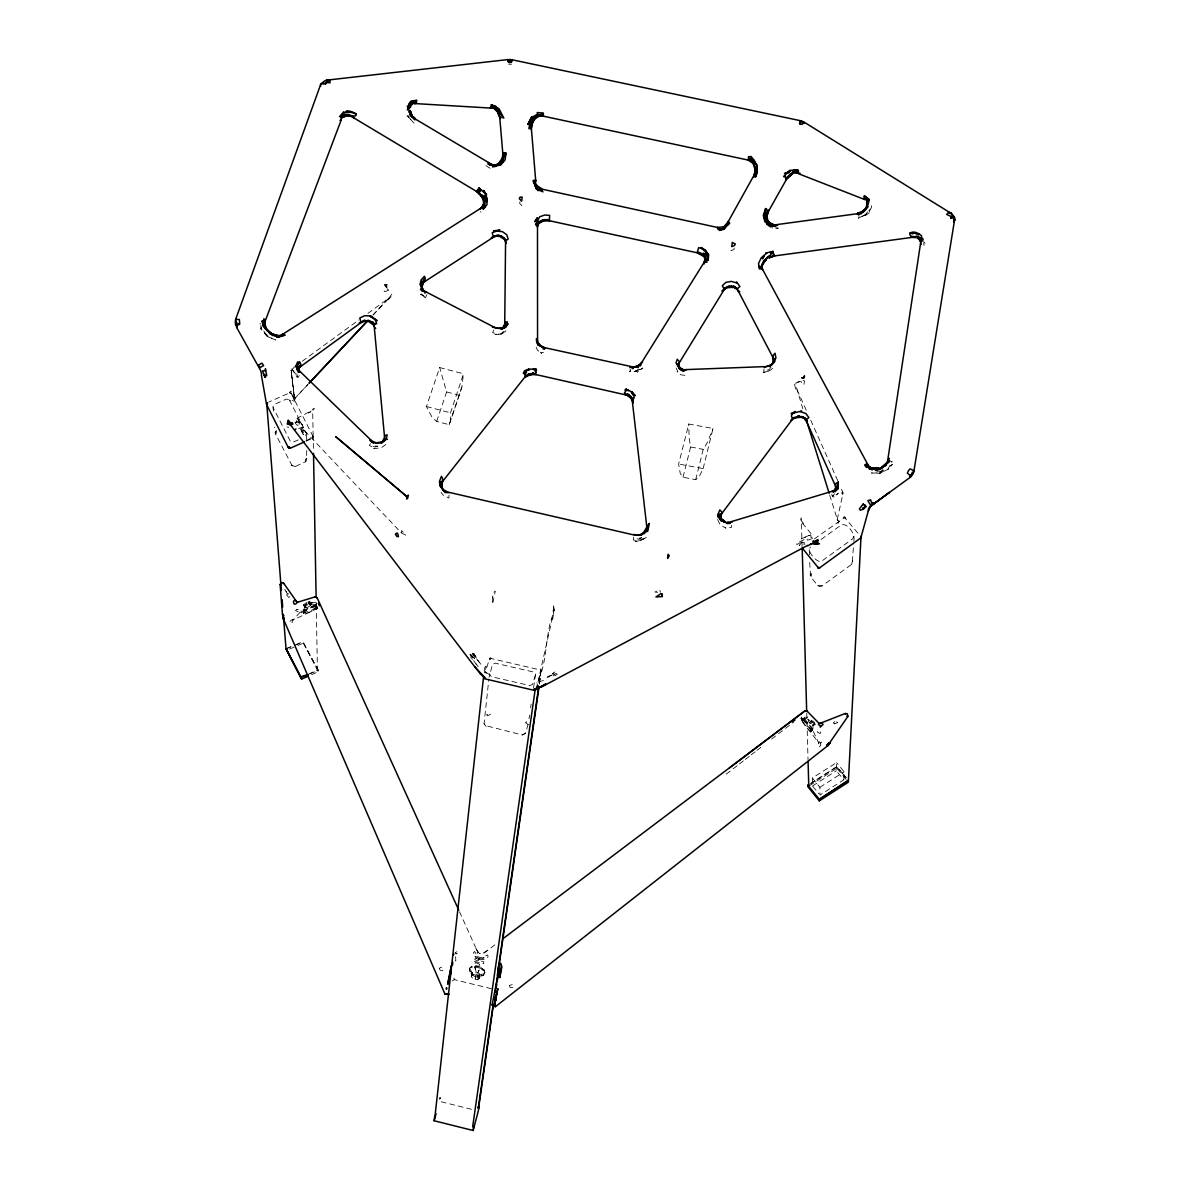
<?xml version="1.0" encoding="UTF-8"?>
<svg xmlns="http://www.w3.org/2000/svg" width="1190" height="1190" viewBox="0 0 1190 1190"><rect width="100%" height="100%" fill="white"/><g stroke="black" fill="none" stroke-linecap="round" stroke-linejoin="round"><path stroke-width="0.75" stroke-dasharray="5 3.75" d="M807.772 716.886L802.402 721.735L801.286 717.109L803.488 720.084L802.729 721.393A7.646 1.116 53.5 0 0 809.676 730.675L811.238 731.597L811.937 730.794L810.688 731.493C817.173 728.667 802.506 718.641 800.111 718.448M802.075 721.512L818.393 742.292L819.613 741.742L820.178 743.229L822.692 741.162L820.267 743.646L820.892 745.252L819.151 746.993L817.961 745.074L818.705 743.006L812.413 729.5M260.937 325.376L260.893 328.946L268.033 337.543L262.618 329.288M450.43 421.9L450.534 412.826L463.475 373.809L439.675 367.561L426.437 406.519L432.029 417.184L436.7 421.438L449.195 424.696L461.794 387.39L463.475 373.809M812.368 778.022L819.895 787.304L819.94 795.113L843.769 779.822L836.332 770.748L836.555 762.611L812.368 778.022L812.532 785.965L818.884 793.819M846.06 779.391L836.897 768.219L836.942 766.613L810.911 783.228M764.084 368.811L763.608 372.425L769.722 370.67L773.872 367.442M475.464 976.811L475.167 979.281L475.851 976.916L483.408 975.324L484.97 971.159L480.537 967.113L477.711 972.899C482.307 974.075 479.54 981.512 475.167 979.281A4.195 2.216 16.2 0 1 471.404 976.499L473.04 972.587L477.711 972.899L480.537 967.113L473.501 965.878L470.214 967.292C467.611 971.1 471.984 975.488 475.464 976.811L476.491 975.77L479.139 976.172L478.826 975.027A8.003 4.254 16.2 0 1 472.118 972.587L469.634 968.571M809.706 562.424L810.524 576.6L817.723 585.51L819.375 586.432L821.993 585.941L852.189 564.001L853.706 543.146M853.78 541.405C855.61 534.935 848.753 523.734 841.866 524.552L819.493 540.632M843.769 779.822L844.112 771.804L836.555 762.611M273.373 411.086L273.09 407.515A3.347 3.139 3.8 0 1 273.998 404.6L286.448 399.052L294.451 401.164L291.074 370.611L294.748 366.669M288.203 593.334L287.846 594.598L284.633 588.782M734.171 248.011L734.096 249.469L730.913 250.614L731.285 247.966M276.66 431.598L275.961 433.978L274.622 427.195M306.797 450.519L306.157 461.363L295.239 466.539L292.472 466.391L275.188 433.457M294.778 399.647L291.104 369.941L294.852 400.078L295.403 397.772L308.121 384.206M533.566 687.716L535.5 674.135L533.67 672.038L495.085 663.142L492.481 664.392L489.06 677.288M317.031 606.87L316.481 605.784L316.704 607.614L314.294 609.652A7.512 1.711 -26.2 0 1 306.247 613.371L303.852 613.564L303.926 612.567C331.861 606.052 301.799 597.321 303.926 612.567M479.332 973.926L479.496 977.63M535.44 674.953L532.555 684.339L529.981 685.604L491.173 676.649L489.432 673.719M853.989 536.14L852.709 538.802L821.323 561.397C816.563 562.959 806.047 550.628 810.554 547.058M528.182 724.204L525.459 733.382L522.246 734.959L484.732 725.409L484.062 723.669L488.867 679.073M483.988 971.025L484.122 969.686L484.776 973.45L483.988 971.025L480.492 968.377M314.472 608.03L314.294 609.652L314.071 608.358M439.884 1097.775L439.646 1098.697L440.88 1098.013L439.884 1097.775L439.482 1101.33L473.01 1109.69M802.075 546.552L801.286 517.754L800.275 520.655L811.55 534.28L812.22 538.743M539.189 683.357L541.034 670.491L540.29 669.955L491.009 658.486L489.432 659.096L485.118 672.469M539.427 684.042L541.034 670.491M812.339 730.615C815.046 724.859 809.438 717.511 803.131 718.611L802.12 719.355L801.703 718.239L801.896 719.876L802.729 721.393L803.741 720.664C802.477 713.301 816.905 735.822 810.464 729.916L810.688 728.637L812.026 728.905M529 718.73L529.535 715.086M530.606 707.782L531.142 704.138M552.681 619.38L554.243 609.577L553.142 604.386L553.692 607.793L552.13 616.866C545.065 635.505 547.251 666.891 536.779 682.301L536.229 683.001M275.039 432.565L276.571 430.587M810.167 575.127C811.193 570.352 812.636 576.838 810.658 576.778M629.882 368.841L630.745 370.685L629.302 371.354L637.141 371.473L637.215 372.262L642.719 367.978L640.413 369.748L642.213 366.817M449.076 495.159L448.883 498.06L443.275 495.144L441.044 492.407M478.246 977.079L477.815 979.415L480.195 975.681L479.391 978.463M309.326 604.341L308.136 602.006C317.418 600.876 304.164 613.058 303.539 604.892L304.952 606.855L303.599 604.758L306.961 602.482M482.411 969.493L482.619 968.318L482.843 969.909M829.727 495.099L837.403 519.747L839.084 521.294L838.281 523.184L836.585 522.425L843.085 493.062L840.72 487.394M801.703 720.471L805.228 716.737L807.549 716.663M311.601 674.7L318.266 671.785L318.251 670.253L302.766 641.707L294.183 645.411M292.695 620.421C295.254 617.997 288.917 620.332 289.839 623.024L292.13 622.772L292.279 620.927L301.725 610.44L317.254 605.71M479.644 974.253L479.094 976.797A4.195 2.216 16.2 0 0 475.033 974.699A4.195 2.216 16.2 0 0 471.508 975.666L472.341 973.078L471.508 975.666M537.984 682.078L554.243 609.577M633.615 537.077L633.392 540.126L639.313 540.364L646.735 537.226L640.205 540.855L635.118 541.301L640.205 540.855L644.876 538.029L645.739 535.039M306.083 440.761L313.178 436.909L312.643 409.211L314.428 408.244L312.554 411.19L308.641 412.975L312.717 409.702M703.141 468.592L713.018 428.474L688.787 424.012L678.627 464.011L680.264 473.546L683.015 477.264L695.704 479.659L698.991 477.16L703.141 468.592L678.627 464.011M695.704 479.659L703.216 449.329L707.767 441.743L713.018 428.474M683.015 477.264L690.631 446.994L689.144 438.173L688.787 424.012M540.26 669.851C540.929 673.481 540.528 666.266 541.272 671.175L536.259 687.999M316.644 603.598L315.96 602.467M538.654 679.193L540.349 678.523L539.516 681.171L543.533 680.487L539.174 681.736L538.014 684.101M484.285 672.633L484.434 665.478L485.193 667.099L486.085 666.117L485.698 669.673L486.933 670.639L485.089 673.124M426.853 294.555L425.44 297.827L420.516 294.228L425.633 297.426L421.409 293.93M811.238 731.597L810.658 729.574A7.646 1.116 53.5 0 0 805.228 721.884L803.8 720.366L804.693 719.504M289.304 399.899L306.559 433.547L304.804 437.028M449.195 424.696L461.794 387.39M436.7 421.438L446.592 391.941L439.675 367.561M491.366 988.712L454.178 979.608L454.059 978.031L452.334 978.582M810.539 783.868L836.942 766.613L846.224 777.903M811.134 538.029L810.688 534.89L801.123 538.921L811.55 534.28M493.597 330.017L492.645 332.709L500.916 334.524L505.958 330.85L500.916 334.524L494.951 334.42L502.299 333.319L502.076 332.501L505.423 330.255M471.404 976.499L472.058 973.718M475.851 976.916L476.491 975.77L471.701 973.613L470.11 972.081L470.615 971.218L469.797 971.427L469.544 968.898L471.062 966.711L472.014 967.262M304.61 607.465L303.599 604.758M306.142 441.148L312.568 438.292L313.193 436.745L291.223 393.503L289.527 392.893L268.672 402.086M471.701 973.613L472.132 972.587L471.27 973.197M520.119 201.735L519.539 203.118L521.741 205.498L522.752 203.356M303.852 613.564C304.759 609.31 312.435 606.498 316.912 606.573L315.529 605.249L312.018 606.082L303.048 611.645M811.223 730.898L811.907 729.366L810.658 729.574L811.669 728.83M483.408 975.324L485.089 972.349M808.233 719.385C807.787 724.993 818.274 727.982 813.558 721.081M301.219 610.916L300.981 612.895L303.242 611.169L302.379 610.232M842.951 493.716C842.52 496.275 840.75 490.622 842.966 492.422M851.624 564.476L852.59 560.609L852.903 562.424M525.459 733.382L522.246 734.959M307.853 384.548L295.299 397.951L295.061 397.222L293.945 398.234L290.762 392.76L291.267 391.168C285.392 393.95 294.822 393.146 293.811 398.843L293.171 400.628L289.943 400.747M770.897 367.189L769.201 369.659L766.658 370.164M867.748 211.82L863.419 216.892L869.057 212.951L871.764 206.48L871.11 205.662M401.238 532.778L405.641 535.128L401.714 530.547L401.238 532.778L304.432 430.557L303.019 427.046L297.887 428.802M308.656 674.105L317.418 669.97L316.213 602.928M370.492 443.662L369.346 445.432L374.671 448.184L373.69 448.6L381.142 447.842L385.917 444.465M388.847 298.125L392.12 293.737L391.703 296.132L388.49 299.478L388.937 298.08L367.948 313.357M474.602 966.934L476.416 972.468L474.929 966.92L475.896 965.864L470.66 967.768M312.568 438.292L313.193 436.745M373.184 314.844L389.517 297.411L372.976 315.053M299.196 375.519L298.407 377.245L297.113 377.26L291.803 368.826M812.368 725.543L814.287 723.713L815.105 724.264M802.729 721.393L802.134 720.069L804.41 719.296M317.789 608.254L293.603 619.797M528.092 724.502L525.489 722.717L526.292 721.705L528.122 723.639M289.988 596.74L288.739 597.425L286.255 594.494L287.34 594.003L284.782 589.214M316.957 607.763L316.198 603.702L317.804 607.019M835.975 495.07L838.31 493.091C837.076 494.505 833.774 498.759 832.39 496.394L831.75 494.147M308.909 412.038L297.366 418.166L295.968 419.668L296.697 422.361L294.822 422.614M883.069 469.485L879.871 472.147L879.633 471.24M810.717 723.743L812.8 722.033L811.297 719.92M726.242 774.155L738.023 765.066M739.421 763.965L743.899 760.514M745.282 759.428L749.789 755.977M751.143 754.891L755.665 751.426M757.004 750.355L761.392 746.963M771.641 739.035L793.909 721.884M812.16 725.35L814.287 723.713L812.8 722.033L810.271 723.193M478.425 952.684L475.048 947.017L477.532 951.45L476.654 955.213L474.632 951.479L473.397 952.58L475.435 956.225L479.466 958.917L474.959 956.522L476.506 958.292L473.903 959.363L473.263 961.133L483.631 963.662L483.899 961.803L479.481 961.282L479.272 959.631C482.024 960.523 490.622 958.084 487.439 954.93C484.568 956.373 479.287 959.765 476.654 955.213L477.711 951.405L479.406 953.532L484.181 952.997L496.602 943.477M815.224 724.115L812.963 725.811M302.215 361.239L358.978 319.887M811.714 730.749L810.688 729.931L809.676 730.675L810.955 730.154M814.302 538.951L844.662 517.605L861.01 536.72M809.795 722.523L811.996 720.976L809.527 722.152M452.319 980.917L454.253 979.593M484.494 973.613L478.826 975.027L479.466 976.142L481.548 976.008L481.31 975.012L482.054 975.83M409.181 116.456L407.01 115.787L409.33 118.197M819.895 787.304L844.112 771.804M809.423 785.757L836.897 768.219M812.532 785.965L836.332 770.748M455.026 960.866L455.829 960.88L455.621 956.21L456.826 954.082L455.324 953.383M883.575 470.333L879.871 472.147L883.917 471.002L880.064 473.248L871.348 472.965L880.064 473.248L889.257 468.711L892.366 464.145L887.933 469.113L889.956 465.29L890.715 465.662L892.054 461.304L891.265 461.616M763.608 372.425L769.722 370.67M298.274 439.913L293.365 442.07L290.33 441.237L273.09 407.515M309.876 673.912L318.251 670.253L302.766 641.707L318.266 671.785M479.139 976.172L477.012 977.109L479.466 976.142M286.463 648.461L302.662 642.213M289.572 649.056L296.206 646.185M297.857 645.471L302.84 643.314M286.121 648.877L292.562 646.111M487.751 950.155L482.426 953.651L479.406 953.532M862.319 216.178L869.057 212.951L870.202 209.098L865.636 214.855L858.258 218.172L862.319 216.178L861.962 215.316L858.793 216.208L858.63 215.316M489.432 659.096L491.009 658.486M821.993 585.941L817.723 585.51M297.366 418.166L302.855 425.425L297.589 419.207L299.568 422.643L296.682 419.862L296.146 420.561L299.389 423.595L303.896 430.825L300.832 427.835L303.584 432.372L306.261 433.056L304.432 430.557M811.268 539.07L807.534 540.141L806.746 538.356L796.809 543.161L796.824 544.633L802.685 541.197L799.278 545.466L802.566 542.506L804.485 542.625L803.786 544.38L805.719 543.964M875.885 472.118L878.384 471.538M317.061 670.416L318.251 670.253M295.239 466.539L291.163 465.126M775.092 227.93L778.29 228.183L772.042 227.811M836.763 767.119L846.06 777.278M317.135 608.819L314.056 602.363L303.45 605.13M657.579 592.427L654.872 592.025L659.855 589.794L660.316 592.337M511.477 64.334L508.532 64.171M315.38 602.259L309.965 602.676L310.545 601.843L311.631 604.401M287.013 426.987L288.828 427.225M486.07 726.45L484.062 723.669M474.929 966.92L480.18 968.199M802.12 719.355L803.488 720.084M690.631 446.994L703.216 449.329M446.592 391.941L458.953 395.184M426.437 406.519L450.534 412.826M315.529 605.249L316.362 605.487M304.938 609.786L306.38 610.217L305.339 609.473M289.527 392.893L291.223 393.503M312.464 437.831L313.163 436.299L313.431 449.671M303.807 612.389L302.944 612.047L303.495 613.133M305.473 461.928L305.354 459.489L306.574 458.254L306.901 459.31M489.373 674.537L485.981 672.469L489.655 675.37M485.922 165.693L490.607 168.578M303.852 610.663L304.878 611.318M305.042 612.404L306.247 613.371L305.458 612.344M471.642 966.325L472.519 967.083M264.716 332.932L267.958 335.714M312.97 607.019L312.018 606.082L312.301 607.242M410.922 119.521L408.363 116.962L407.218 112.633M810.688 729.931L803.741 720.664M316.704 607.614L315.9 606.766L315.841 608.506L315.558 607.168M410.49 119.402L413.956 123.031L413.495 121.737M803.607 523.57L801.331 520.759M310.858 605.234L309.177 603.27L310.441 605.532M311.066 603.895L309.177 601.679L310.382 604.029M470.422 656.806L472.475 659.334M473.501 660.614L478.41 666.906M476.03 663.961L478.231 666.757M818.393 742.292L818.705 743.006M313.996 605.457L314.8 606.498L314.413 605.398M307.437 605.16L305.83 603.062L306.455 605.71M923.618 241.525L925.017 243.4M295.7 374.121L292.398 369.584L291.074 370.611M308.136 602.006L309.727 604.193M806.284 410.223L796.259 387.985L795.738 389.413L794.608 384.697L794.95 382.868L800.9 381.484L803.86 384.846L804.485 380.785L802.313 380.205L795.946 383.016L795.664 384.891L802.848 408.81M306.142 607.569L304.848 605.279L305.637 607.688M717.644 519.45L719.965 524.478L725.87 528.241L725.424 527.542L731.553 527.363L731.329 525.251M305.904 606.097L304.804 603.702L305.577 606.32M459.519 911.778L475.613 947.448M810.777 420.293L837.73 480.686M676.158 367.993L677.779 371.622L677.006 371.935L681.067 374.865L685.976 375.43L686.184 373.511M315.826 604.014L317.388 607.703M536.169 347.153L537.389 350.158L541.688 353.623L540.409 352.3L544.797 352.657L544.782 350.782M480.611 211.537L480.894 212.281M296.726 373.809L297.679 376.977M261.25 326.774L261.874 329.571L260.893 328.946L260.134 323.308M837.403 519.747L837.507 520.67M923.738 242.864L923.961 245.557M809.26 549.721L809.453 555.165M806.731 713.212L808.025 759.473M306.603 434.722L306.693 441.743M486.948 714.506L487.32 715.785L490.325 714.461L490.012 713.227L486.948 714.506M492.586 597.038L492.571 604.208L495.338 590.999L493.91 592.263L492.586 597.038M844.454 516.46L843.413 517.442L845.718 518.29L844.543 515.627L844.454 516.46M490.86 658.13C489.863 661.685 489.298 655.988 490.86 658.13M509.573 985.409L510.019 987.551L512.89 987.551L513.604 986.584L512.444 984.591L509.573 985.409M817.456 732.014L820.103 733.59C822.29 731.612 818.408 729.455 817.456 732.014M479.421 964.138L478.886 966.548L474.438 964.882L475.539 962.546L479.421 964.138M834.473 723.847L837.849 722.583L836.064 721.586L836.332 720.322L833.238 722.925L834.473 723.847M296.935 609.354L295.462 610.619L299.047 612.106L298.645 609.533L296.935 609.354M439.407 968.243L439.958 970.043L441.966 970.847L443.394 969.82L441.193 967.158L439.407 968.243M478.618 959.527L478.172 960.955L473.903 959.363L476.788 958.575L478.618 959.527M457.243 953.279L456.35 953.949L455.101 952.521L457.659 951.494L457.243 953.279M295.715 422.45L295.284 423.387L297.708 425.499L299.062 423.982L296.25 421.468L295.715 422.45M551.253 675.28L545.883 678.627L547.549 676.53L556.608 673.54L557.232 674.552L552.368 676.783L555.299 673.823L551.253 675.28M638.212 369.153L636.888 370.819L633.273 371.711L634.999 370.209L636.888 370.819L640.027 369.212L638.212 369.153M834.696 493.746L832.39 496.394L835.454 494.594L834.696 493.746M388.431 290.122C385.337 292.16 381.216 292.145 386.988 288.545L388.431 290.122M472.311 653.459L481.429 664.942L472.311 653.459M805.481 717.793L802.625 720.486L805.481 717.793M554.957 671.904L552.264 673.942L554.957 671.904M641.603 537.776L638.985 539.263L636.159 538.668L641.603 537.776M484.018 957.772L481.667 958.887L479.258 958.366L484.018 957.772M377.766 446.176L374.835 447.068L372.277 445.774L377.766 446.176M471.076 654.277L469.797 654.47L473.888 658.992L470.496 654.411L474.661 658.501L471.076 654.277M271.38 338.124L267.348 336.517L275.723 340.043L271.38 338.124M473.62 653.37L476.833 658.263L473.62 653.37M303.078 433.205L299.94 428.266L303.361 434.811L303.078 433.205"/><path stroke-width="1.5" d="M505.943 326.283L504.411 325.287L504.813 326.759L503.489 328.172L503.638 326.343L502.478 328.871L504.724 323.992L505.586 240.797L508.16 239.145L506.821 234.832L502.537 231.693L493.627 230.771L499.86 230.057L492.229 232.63L493.166 236.215L498.521 235.263L499.949 235.605L499.175 236.513L497.807 236.289L498.521 235.263L493.002 237.45L425.113 281.331L423.759 281.123L420.412 284.916M371.384 441.832L371.072 440.226L298.705 370.179L298.958 371.741M484.583 207.789L485.178 200.738L482.411 195.026L484.211 201.214L480.477 194.714L476.64 191.486L354.084 118.048C350.648 115.341 344.803 114.433 340.444 116.382L340.995 116.888M493.939 999.035L494.103 997.22L496.185 997.547L495.888 1000.21L494.281 999.347M535.738 181.044L535.619 180.077L534.92 181.282L534.027 180.017L534.503 183.796L533.15 180.672L535.738 187.455L538.564 190.058L542.105 191.412L542.105 190.579C544.767 187.99 533.7 187.053 535.738 181.044L531.35 128.178L532.109 123.284L531.96 124.296C533.194 119.431 537.984 115.192 543.205 116.144L748.004 160.04L748.822 160.129L748.927 158.166L753.954 160.665L757.227 165.96L757.316 172.252L755.858 176.73M678.657 367.755L678.731 365.553L679.416 368.93L679.341 366.669M845.45 714.164L847.22 713.569L847.949 716.335L827.511 745.922L495.457 1006.666L494.713 1006.071M542.938 191.917L536.541 185.759C536.437 182.368 535.47 187.187 537.106 188.317L536.512 188.957L538.311 190.742M861.01 536.72L848.351 782.187L819.315 800.855L807.891 786.739L807.846 785.177C809.483 783.898 809.022 787.125 807.846 785.177L819.315 799.338L819.315 800.855M235.65 319.337L239.354 319.5L239.755 324.126L238.595 323.561L238.744 324.989L237.241 324.201L237.271 325.777C234.683 326.536 235.263 320.913 235.65 319.337L320.779 84.178L322.951 83.017L323.933 84.193L327.518 82.512L330.046 82.809L329.883 80.875L326.506 80.786L329.511 80.251L325.941 80.251L507.773 59.589L508.546 62.445L511.105 62.46L512.131 59.783L511.313 62.49M441.326 486.606L441.817 482.976L440.969 487.543L441.326 486.606L443.974 491.232L443.781 489.908L449.032 492.63L445.03 492.571L440.702 486.338L440.36 481.801L442.635 488.495L439.973 486.145L439.452 481.31L441.46 476.327C445.149 480.745 438.589 486.591 443.974 491.232M802.12 548.382L802.967 548.352M683.938 371.057L684.354 369.703L686.511 369.599L684.072 370.566L678.151 366.446L676.009 362.861L677.259 359.246L679.401 361.701L678.464 366.951M504.724 323.992L505.69 322.074L507.416 321.821L505.988 326.67L501.689 329.065L508.085 323.695L505.988 326.67C504.605 331.296 481.757 324.156 498.565 328.5M748.004 160.04L754.356 164.205C755.888 176.001 756.751 173.666 753.017 163.223L754.356 164.205C754.252 159.921 746.755 160.576 748.555 156.708L751.128 156.515L756.736 164.696L757.197 170.765L755.338 177.027L753.746 175.718L728.087 221.861L722.211 228.882L717.763 228.956M530.026 128.371L530.338 123.819L533.447 118.598L536.006 117.141L533.998 119.238L533.016 118.167L531.424 119.193L538.073 114.627L543.518 114.374M531.201 129.636L532.109 123.284L530.681 125.471L530.651 122.6L532.718 116.947L537.597 114.106L537.196 112.544L543.309 113.005L543.057 115.043L541.182 114.999L540.662 116.04L540.572 114.865L534.935 118.018L531.96 124.296L532.852 120.577L531.514 122.882L533.67 117.795L531.618 119.922L529.833 122.258L528.925 128.713L531.276 127.375L531.35 128.178M484.092 677.051L485.089 677.884L474.676 666.668L290.851 425.351L291.803 422.852L291.208 423.804L288.337 420.13L287.787 420.754L290.881 424.295L290.286 424.86L287.534 421.825L289.453 424.161L287.623 423.03L287.177 423.967L292.695 423.357L287.757 423.476L291.624 425.708M633.928 534.384C643.805 538.549 645.084 527.869 649.323 523.392L648.297 528.702L645.099 532.718L639.685 534.741L633.764 534.935L448.972 492.348M860.92 213.769L860.712 212.207L863.375 210.972L860.92 213.769L859.864 212.817M306.975 674.849L300.758 676.768L286.121 648.877L301.591 679.088L308.27 676.173M646.706 526.084L632.232 400.495L632.961 397.728L633.958 398.412L634.106 394.916L635.282 395.645L632.336 392.254L625.747 388.966L628.543 390.618L624.943 389.904L625.806 391.227L624.467 392.685L631.042 398.278L633.273 402.919L632.723 400.004M827.496 746.011L830.397 742.739M452.468 965.209L452.78 962.293M498.625 972.156L498.67 968.348L497.896 969.478L498.997 964.376L500.202 963.87L501.942 966.459L499.785 977.704L501.198 966.726L498.104 976.811L498.893 970.817L497.271 980.843M478.811 1107.459L478.559 1108.381L477.83 1107.221L478.811 1107.459L478.306 1111.014L473.144 1130.5L434.112 1120.742L434.781 1116.28L435.451 1117.425L434.514 1117.217M434.915 1116.949L483.497 677.482L484.494 678.746L534.191 690.349L535.768 689.694L534.191 690.349M500.008 165.365L503.43 161.409L503.236 157.749L500.797 163.521L502.983 161.23L503.861 154.938L503.623 157.854L503.221 154.284L502.388 158.27L502.879 153.213L503.444 156.128L504.01 152.989L503.831 156.173L504.917 152.826L505.289 156.292L505.958 152.751L505.14 159.832L500.782 164.904L494.415 166.377L487.96 164.042L491.158 165.023L488.436 163.446L491.068 164.027L412.826 117.557L410.297 115.192L409.286 111.696L414.819 119.625L410.297 115.192L408.23 107.873L410.61 101.329L416.768 100.153L416.247 103.337L413.882 103.604L414.09 102.489L416.217 102.414L414.834 103.56L491.024 108.097L490.072 107.725M950.84 218.469L952.893 215.003L954.722 217.636L953.934 222.084L953.83 221.236M497.881 975.607L492.08 1005.044L493.671 1006.547L497.896 988.682L493.835 1006.234L495.457 1006.666M529.714 128.416L530.338 123.819L530.145 128.401M371.072 440.226L369.793 440.181C374.553 444.733 381.648 443.84 386.096 439.393L387.181 434.811L384.772 435.674L384.266 438.738L381.276 443.305L384.489 440.612L385.054 438.485L387.434 439.274M473.144 1130.5L473.635 1126.989L472.668 1126.737L535.069 690.245M478.365 1107.682L492.853 1006.651M497.331 975.428L538.668 687.032M478.559 1108.381L493.315 1005.505M495.159 992.653L538.891 687.716M806.671 711.367L802.194 548.01L818.824 568.404L861.173 537.642M872.106 469.604C870.664 467.358 863.226 459.697 866.647 467.387C858.63 458.819 877.342 475.405 881.939 467.655L877.863 469.485L869.414 469.024L877.863 469.485L886.282 465.275L885.464 465.186L889.778 461.021L881.879 467.209L887.621 461.869L889.049 458.21L887.353 462.642L920.554 243.296L922.919 239.398L921.387 237.494L921.625 235.947L919.334 234.028C909.22 227.915 905.754 238.268 916.389 236.393L918.62 237.688L917.386 237.941L916.389 236.393L916.27 237.643L910.648 237.331L916.493 236.974L922.8 238.788L916.999 236.438L920.956 238.268L922.726 240.439M496.171 987.789L496.721 984.309M868.254 511.075L870.366 506.404L909.874 477.547L913.98 470.779L954.737 218.96L954.439 220.314L954.202 216.922L953.488 217.919L951.584 213.65L804.336 122.273L801.867 124.444L799.457 123.418L800.364 120.681L802.179 121.454L800.573 122.258L800.096 124.4M538.43 345.145L537.553 340.474L537.493 226.219L539.249 222.143L537.33 226.844M508.13 61.523L509.216 59.783L507.773 59.589M542.863 189.344L717.555 227.483L722.925 226.844L722.687 228.227L728.667 222.976L724.234 228.956M647.613 531.558L648.238 528.405L646.839 527.051L646.512 530.026L643.79 533.864M283.428 618.993L282.625 614.68L283.488 619.172L445.03 994.26L448.809 994.364M407.039 496.751L406.563 498.967L407.575 498.58L408.408 495.129L406.459 496.215L335.654 436.596L407.039 496.751L406.459 496.215M535.277 689.62L533.983 688.995L535.485 689.278L538.118 685.723L536.169 688.906L545.883 684.012L536.363 689.055M773.857 361.656L774.169 360.183M283.711 583.561L281.941 582.49L280.111 584.424L282.506 614.828L283.755 615.513M769.647 366.713L770.763 365.895C754.639 367.889 772.845 367.546 773.53 361.284L773.069 355.617L775.032 353.237L775.954 357.952L773.247 362.4L774.616 358.473L774.378 362.31L769.96 365.523L771.908 365.033L773.351 362.786L773.173 357.892L736.833 288.292L734.319 286.374L736.729 289.363L739.882 286.537L736.521 281.911L736.699 282.908L731.329 281.375L725.826 282.402L722.315 285.764L724.145 289.036L727.03 286.671L731.091 286.076L730.749 287.132L728.652 287.251L729.113 286.121L724.234 289.497L725.394 287.653L678.925 363.352L676.976 364.214M476.402 191.412L483.497 197.971L478.901 193.271C482.456 196.499 485.089 201.631 483.527 206.45L483.482 200.054L482.337 196.945L478.306 190.965L476.669 190.564L480.165 191.099L477.651 189.552L480.82 190.638L478.291 188.764L481.296 190.088L478.782 187.767L486.606 194.758L483.631 190.459L487.141 198.343L486.933 204.739L483.17 209.128L484.806 206.896L482.471 208.443L481.072 208.071L281.956 334.717L279.055 335.625L272.763 334.345L277.731 337.439L282.432 335.907M473.635 1126.989L473.397 1126.573M678.791 363.367L678.226 365.137M440.33 484.434L441.103 481.504L442.695 481.34L525.474 376.308L532.704 374.21L536.407 374.523L529.565 374.686L525.102 377.498M434.112 1120.742L436.061 1113.691M860.846 537.865L869.191 507.743C870.634 504.887 868.477 511.923 868.343 508.978M296.831 369.778L299.359 366.208L300.802 366.446L299.315 367.829L300.862 364.452L300.133 362.608L298.154 364.363L299.538 361.596L295.953 366.163L297.842 369.748L297.589 361.879L295.953 366.163L298.363 372.351L299.954 372.143M535.381 689.055L534.072 689.337M718.15 517.695L719.177 514.184L721.542 513.916L791.93 419.921L795.009 417.809L800.885 417.288L797.821 416.158L797.3 417.199L797.716 416.322C793.016 421.29 788.003 415.488 794.741 412.335L795.128 411.472L791.112 413.644L801.629 411.041L800.468 411.651L805.853 413.525L808.873 417.571L806.284 419.787L806.686 421.796L835.573 486.189L837.388 486.695M909.755 477.458L912.418 472.46C915.11 473.992 907.568 478.93 910.826 476.774L910.112 477.116L910.172 475.524L907.316 473.085L908.505 470.675L909.993 468.83L913.98 470.779M861.114 537.672L861.158 536.393M261.949 321.24L265.147 321.166L264.701 323.338L264.596 319.307L263.823 322.966L263.823 318.875L263.213 326.105L262.44 320.75C261.116 333.408 286.522 338.763 273.284 334.39L276.615 335.119C270.874 337.514 255.791 315.737 269.565 333.215L277.344 336.949L284.871 335.327L282.551 333.84M453.212 955.317L453.866 954.172M773.084 226.249L770.659 224.166L769.752 225.163L773.084 226.249L773.426 225.193L777.784 224.955L773.009 225.684L776.118 226.041L769.632 225.609L764.858 221.712L763.311 215.316L765.646 208.473L764.159 215.331L764.456 218.514L765.616 221.295L766.494 220.968L764.739 211.999L766.583 209.024L767.476 210.987L768.651 210.199C766.434 214.765 765.78 222.932 772.117 224.375C763.177 217.547 769.573 224.077 774.125 224.657L770.555 224.479L773.336 225.178L768.279 221.652L770.064 223.661L769.752 225.163L772.102 226.427L769.484 226.055M633.05 368.588L633.571 367.07L637.944 365.91L638.004 367.636M876.212 469.857L876.599 468.815L882.147 467.982M265.043 321.493L341.233 119.937L340.905 115.504L343.553 111.815L344.758 112.678L346.558 111.28C352.121 109.554 361.18 117.438 352.448 115.772L345.293 114.835L342.006 117.17L342.185 118.048L343.464 115.609L343.404 117.051L345.293 114.835L345.1 116.159L346.662 114.88L346.483 115.713L350.321 116.337L350.351 115.356L354.084 118.048M281.361 590.448L266.679 402.845M753.776 177.132L755.144 171.925L753.835 175.674M704.197 263.972L705.015 258.051L705.015 262.38L705.045 259.331L704.197 262.395L706.384 261.324L707.306 257.233L706.101 253.262L708.466 254.526L708.214 259.985L708.466 254.526L705.224 250.064L701.163 247.505L706.756 252.92L705.224 250.064L698.709 247.609L697.429 251.7L701.698 253.515L703.781 256.49L697.266 252.801L549.497 220.76L543.83 220.775L539.278 223.244L539.68 221.4L543.027 219.748L542.774 221.206L543.726 219.689L549.423 219.629L549.631 215.345L544.663 215.048L539.769 216.744L535.545 224.27L537.493 226.219M797.955 169.783L789.565 170.453L783.585 176.641L785.4 176.06L785.266 177.801L786.605 178.708L793.537 172.729L786.307 179.645L768.487 211.299L766.598 217.472L767.401 224.211M763.459 261.577L768.219 256.921L763.459 261.577L760.544 267.572M723.818 520.937L724.115 522.291L722.746 519.911L722.33 520.997L721.438 520.075L721.69 518.855L727.462 523.481L729.381 523.392L731.463 521.592L831.899 491.366L835.187 491.693L838.236 488.316L838.266 481.876L838.236 488.316L835.99 490.265L838.281 484.94L836.882 482.664L835.618 484.107L835.663 488.822L835.573 486.189M704.465 261.755L640.934 363.694L638.584 365.776M888.127 460.783L889.689 461.214M490.741 108.112L492.839 108.305L491.024 106.981L491.321 104.809L499.071 108.826L503.846 118.063L500.261 116.62L499.74 117.483L502.805 153.376M721.542 513.916L720.337 516.981L722.077 512.548L719.846 509.856L717.63 515.211L721.274 521.056L718.329 514.437L717.63 515.211L720.5 519.39L725.9 522.678L729.946 523.347L729.053 522.529L732.133 522.068L731.463 521.592M448.913 994.096L445.03 994.26M549.676 220.924C546.641 219.376 538.728 221.072 536.288 225.386M321.181 83.746L324.677 80.994L321.821 84.074M319.485 605.859L318.504 603.137L318.548 603.97M717.615 227.126L717.451 228.406L723.922 229.298L719.221 230.414L724.517 228.168L729.723 222.991L727.224 225.326L729.247 222.128L726.807 224.88L728.161 221.518M407.292 109.971L409.717 104.304L409.003 103.53L413.094 100.793L411.74 101.953L414.819 101.76L414.745 103.575M646.2 531.573L647.107 530.071M300.802 366.446L364.095 320.333L363.352 321.493L361.106 322.505L359.782 317.998L364.601 315.707L370.878 315.9L377.096 320.72L370.283 316.347L374.924 319.292L376.724 323.739L374.88 323.754L374.181 326.194L384.519 436.849M866.856 467.521L867.54 466.361L869.429 468.637M482.486 208.503L483.333 205.156L480.373 208.949L483.408 204.784L481.072 208.071M441.445 483.378L442.695 481.34M541.331 687.076L807.757 545.332M870.545 506.36L870.515 505.334M407.947 106.802L409.717 104.304L407.218 106.52M425.113 281.331L423.03 283.041L425.365 279.918L423.491 279.546L425.365 278.207L424.458 276.259L421.096 279.947L420.07 284.365L424.949 292.606M762.046 264.478L766.315 259.509L762.299 264.73L761.659 269.074M723.773 290.077L721.824 291.014M641.321 535.366L642.793 533.462M803.815 123.418L802.61 121.335L802.581 122.823L803.815 123.418L804.336 122.273M297.56 602.081L296.34 603.553C294.525 604.446 293.558 604.817 293.499 601.262L294.897 600.162L297.455 602.274L315.097 596.889L317.15 597.797L458.745 910.097M301.933 677.065L308.21 674.656M697.31 252.994L702.457 254.705L705.819 258.23L706.92 262.41M340.444 116.382L342.185 114.374L349.31 114.716L342.185 114.374L339.433 116.59M421.201 284.931L422.852 283.041L421.409 286.448L422.123 289.884M536.63 342.824L537.359 342.036L537.835 344.312M831.899 491.366L832.836 491.158M919.334 234.028L918.502 234.951L914.679 232.987L909.859 232.809L912.433 233.835L914.679 232.987M495.695 106.371L495.144 106.966L498.595 109.257L495.695 106.371L491.321 104.809M309.117 383.21L368.156 320.199M309.236 383.016L367.889 320.467M640.012 366.089L640.815 365.241M632.083 368.558L633.571 367.07L545.109 347.778L544.648 348.506L537.538 344.52L545.05 348.194L538.401 344.327L536.63 341.664L536.378 338.733L537.553 340.474M791.93 419.921L790.8 420.546M641.306 362.891L642.585 362.072L637.26 366.178L640.8 364.661L633.913 367.308L638.39 366.788L629.763 367.353L630.046 366.594M845.525 713.346L821.13 722.94L823.108 724.338L820.267 727.135L820.163 725.394L818.512 724.651L818.809 723.118L806.954 710.995L804.663 711.055L807.4 711.427M723.014 289.958L725.424 287.861L733.739 287.266L733.546 286.463L739.778 291.877L738.008 291.104M875.305 469.842L876.599 468.815L874.159 468.667M800.007 173.204L796.452 173.011L796.556 172.029L798.178 172.431L797.642 170.72L794.266 169.649M792.124 722.122L795.039 719.905M503.98 937.913L804.99 710.846L729.411 767.966M791.35 419.46L794.117 417.393L799.859 416.708L798.594 415.89L805.169 418.672L807.4 421.26M296.012 428.98L294.674 429.664M320.526 84.594L320.69 86.022M846.938 781.592L819.315 799.338L848.396 780.119M821.13 722.94L818.839 723.252M326.685 80.221L325.614 84.237M341.233 119.937L339.998 120.428M315.097 596.889L317.15 597.797M360.882 322.877L359.856 323.055M261.354 374.969L266.396 403.559L267.081 402.785L266.5 404.407L288.411 447.708L290.092 448.303L304.536 441.877M492.824 237.703L491.262 237.703L496.498 235.412L501.793 236.334L506.107 240.112M500.559 328.321L501.838 327.771L501.511 329.362L499.488 328.247M359.261 322.877L364.259 320.898L369.971 321.389L373.169 322.103L374.627 324.349M543.592 116.025L542.536 116.323M492.586 166.927L495.769 166.303M381.127 442.04L375.981 442.769L371.414 440.731L373.288 443.141M762.686 269.58L760.574 268.762L759.309 266.382L759.562 269.044L758.506 263.57L761.332 257.665L766.747 253.202L765.75 253.054L773.202 251.373L770.064 252.503L773.247 252.503L770.51 253.872L773.515 253.53L774.303 254.928L769.157 257.59L774.824 255.865L769.067 257.739L771.864 256.564L769.157 257.59L767.818 256.728L770.376 255.285L764.411 260.878L761.615 267.348L761.987 266.352L762.686 269.58L867.912 464.71M776.847 224.598L860.221 213.322L857.618 214.468L863.405 212.132L867.956 206.614L863.077 211.508C867.079 208.919 868.73 203.847 869.131 199.31L864.252 195.651L868.373 199.831L868.135 203.148L866.439 197.778L863.955 196.647L864.178 198.135L865.918 199.042L865.725 199.875L864.312 199.385L866.573 198.195L869.176 199.623M774.601 255.91L911.034 237.524M810.509 543.979L818.244 542.997L819.375 543.875L813.439 543.473L817.947 540.87L817.664 539.933L813.529 541.792L813.231 540.81L813.395 542.833L807.832 545.793M847.949 716.335L846.849 716.112M536.288 374.642L627.457 395.288L628.037 394.604L630.611 396.657L632.232 400.495M289.765 424.339L292.918 424.146M818.259 568.344L819.464 568.27M686.362 369.584L764.397 366.624M351.571 112.291L347.034 112.425L346.558 111.28L356.346 113.675M500.588 118.584L497.985 113.05L499.74 117.483M495.486 165.96L490.235 165.008M786.248 179.645C784.433 178.857 790.309 174.156 792.124 173.19L798.148 172.847M491.262 106.802L494.311 107.16L491.202 106.55M493.88 327.057L426.719 292.249L422.643 291.089L421.26 288.962L423.67 290.866L422.643 291.089L420.71 284.737L421.825 280.632L421.944 287.221L423.833 281.182L421.796 285.808L423.134 290.776M768.428 211.285L767.699 210.928L765.706 213.858L765.393 217.636L767.029 224.389L770.778 226.963M511.834 59.723L801.361 120.889M857.841 213.01L858.6 213.501M491.083 106.996L493.731 107.725L500.112 114.136L497.822 110.001L501.302 115.341M281.435 584.959L280.111 584.424M542.982 348.863L544.41 349.295M624.348 394.217L627.904 395.378L633.363 400.093M488.316 162.569C487.335 163.655 495.843 166.258 498.119 163.804L502.909 157.511L501.049 162.554L499.16 164.503L498.119 163.804L498.312 165.083M288.411 447.708L290.092 448.303M872.493 468.414L869.667 467.09L872.091 469.872M798.401 173.681L864.312 199.385M753.954 160.665L751.113 159.475L755.323 163.461L751.083 157.764L754.549 160.62M266.545 403.246L267.601 403.707M951.584 213.65L948.623 212.341L946.675 214.423L951.093 216.491L950.87 218.008L953.071 217.785L954.797 220.343M375.698 328.425L374.701 327.399M773.173 357.892L774.779 361.373M501.273 964.911L500.648 963.231M415.012 119.729L413.138 116.784L414.849 117.884M493.091 1005.818L492.124 1004.747M921.149 244.56L920.554 243.296M474.676 666.668L480.924 674.552L480.106 673.034M480.938 673.689L483.11 676.664M374.24 325.673L368.811 321.478L363.352 321.493L364.884 320.095L365.122 321.166L369.153 320.601L372.574 322.832L374.181 326.194M283.503 582.966L296.027 600.801M420.516 289.066L421.528 290.747M236.646 327.443L237.39 324.23L235.873 320.884L236.646 327.414L260.64 370.536L261.502 373.928M301.591 679.088L286.121 648.877M538.059 342.646L540.929 346.171L545.109 347.778M506.152 243.355L504.783 239.696L500.202 236.676L500.945 235.873L504.337 238.223L505.557 241.377M806.686 421.126L829.177 493.329M283.726 618.131L282.863 615.319L283.77 619.336L282.714 615.215L283.488 619.172M729.381 523.392L729.053 522.098L727.432 522.023L727.462 523.481M426.719 292.249L424.726 291.089L425.083 293.038M282.104 599.656L282.685 607.034M283.279 614.397L286.076 649.398M808.07 761.317L808.754 785.37M313.505 453.36L316.124 597.395M704.197 256.103L705.015 259.152L704.197 256.103M803.235 417.184L805.511 419.996L803.815 417.452L801.882 417.66L801.078 416.455L803.235 417.184M409.048 104.631L408.988 108.275L409.762 105.241L413.748 101.254L411.011 102.162L409.048 104.631M683.328 369.584L683.298 371.146L681.959 369.183L683.328 369.584M446.518 987.685L446.488 989.202L446.518 987.685M410.52 111.488L410.49 112.693L410.074 110.492L412.543 117.185L410.52 111.488M265.444 368.885L265.385 370.715L262.469 370.938L265.177 377.498L263.436 373.839L265.504 377.022L265.415 375.043L266.738 375.683L265.444 368.885M885.092 464.799L883.01 467.402L882.192 466.852L885.062 465.811L886.55 463.267L885.092 464.799M667.724 556.206L667.635 558.408L669.271 555.849L668.111 554.243L667.724 556.206M447.961 982.256L447.871 984.294L451.382 965.655L447.961 982.256M269.714 332.322L269.654 333.453L273.284 335.729L265.846 327.875L264.582 322.326L266.188 329.347L269.714 332.322M755.486 172.089L755.263 174.781L756.096 172.104L755.189 166.6L755.486 172.089M866.692 199.965L867.391 203.966L866.692 199.965M536.199 372.277L535.574 373.437L528.553 373.928L525.043 376.65L525.623 374.553L524.597 374.597L526.545 372.054L524.031 373.883L526.144 371.414L523.303 373.258L524.626 370.745L528.658 369.227L536.288 369.079L532.971 369.376L536.601 370.283L535.084 371.101L536.199 372.277M804.44 376.01L804.261 377.914L801.688 377.736L803.428 377.706L804.44 376.01M734.87 243.846L734.721 245.423L731.672 246.628L732.296 242.403L734.87 243.846M495.65 109.406L497.807 112.172L493.225 107.695L495.65 109.406M835.35 488.852L834.592 490.905L835.35 488.852M863.375 503.861L863.271 504.798L865.07 504.798L864.669 506.36L866.037 506.36L863.419 509.305L860.177 510.123L859.403 508.814L863.375 503.861M451.055 968.779L450.281 975.324L451.055 968.779M299.3 366.401L298.824 371.414L299.3 366.401M766.985 214.349L767.848 223.184L766.226 217.711L766.702 214.364L765.393 217.636L766.256 221.013L766.985 214.349M867.48 203.341L866.603 207.224L863.375 210.689L865.294 209.589L867.48 203.341M860.281 212.4L857.187 213.724L860.281 212.4M661.967 595.372L662.413 596.592L655.913 596.963L660.688 593.795L662.295 593.81L661.967 595.372M756.052 167.82L753.984 175.718L756.349 170.661L756.052 167.82M496.914 992.49L494.46 1006.323L496.914 992.49M679.892 367.383L679.639 368.826L680.829 369.793L679.892 367.383M410.684 105.568L410.327 107.442L410.684 105.568M510.927 59.589L510.659 61.047L509.558 60.913L509.275 59.5L510.927 59.589M805.63 418.672L806.493 421.305L805.63 418.672M920.197 239.398L919.959 240.544L918.04 238.431L920.197 239.398L920.361 241.63L920.197 239.398M537.716 221.028L537.255 223.155L538.326 221.98L537.716 221.028M395.482 534.414L396.91 536.497L398.457 536.645L397.772 533.581L396.835 532.956L395.482 534.414M720.902 515.776L720.932 519.569L720.902 515.776M913.623 471.88L913.176 473.456L913.623 471.88M862.899 508.175L862.557 509.335L866.037 506.36L862.899 508.175M260.015 367.576L258.513 365.047L261.904 363.129L263.63 365.568L260.015 367.576M833.55 490.845L833.074 492.095L834.949 489.521L833.55 490.845M519.896 197.406L519.316 198.76L521.666 201.065L522.172 197.005L519.896 197.406M733.65 286.418L733.204 287.474L730.749 287.132L731.329 285.972L733.65 286.418L735.093 288.188L733.65 286.418M537.389 217.74L534.875 221.563L537.389 217.74M531.766 116.754L527.958 124.281L531.766 116.754M764.292 255.791L762.76 258.899L761.987 258.156L764.292 255.791M412.856 103.054L412.052 104.586L412.856 103.054M383.805 439.393L382.897 440.85L384.548 439.17L383.805 439.393M790.234 170.914L788.985 172.907L784.478 173.576L790.234 170.914M817.679 567.511L819.568 567.749L817.679 567.511M386.705 284.752L385.664 286.046L386.78 287.117L384.638 284.812L386.705 284.752M829.088 743.021L826.559 745.714L829.088 743.021M829.742 742.828L826.797 745.862L829.742 742.828M830.114 742.857L827.229 746.1L830.233 742.813M533.358 373.125L528.777 374.567L533.358 373.125M282.283 335.015L281.019 336.086L284.856 334.881L282.283 335.015M792.124 173.19L788.732 176.031L792.124 173.19M872.969 502.879L870.411 504.917L867.882 500.648L870.634 499.83L871.273 502.016L872.969 502.879M889.332 492.452L870.678 506.137L889.332 492.452M817.664 539.933L813.648 542.432L817.947 540.87L817.664 539.933M528.658 369.227L525.683 370.819L529.327 369.971L528.658 369.227M871.348 467.834L878.027 468.741L871.348 467.834M814.139 543.637L817.694 543.533L814.139 543.637M632.336 392.254L631.429 392.655L633.422 395.259L632.336 392.254M499.622 163.476L494.326 165.633L500.291 164.235L499.622 163.476M798.505 170.958L792.629 172.104L798.505 170.958M345.68 116.129L343.955 116.739L345.68 116.129M289.453 447.143L288.411 447.262L290.167 447.856L289.453 447.143M878.443 468.101L871.66 467.804L878.443 468.101M682.405 370.581L681.424 370.477L681.022 368.32L682.405 370.581M630.968 397.49L627.665 395.437L630.968 397.49M539.174 344.52L537.24 341.798L539.174 344.52M268.375 331.162L267.363 330.909L268.315 331.222M951.227 213.382L948.623 212.341L951.777 214.066L951.227 213.382M705.254 253.961L703.394 253.143L705.611 256.029L705.254 253.961M720.337 515.166L719.385 514.705L720.426 517.1L720.337 515.166M805.02 418.062L803.815 417.452L805.392 419.817L805.02 418.062M631.548 397.192L627.502 393.935L631.548 397.192M486.338 198.507L484.553 195.814L486.636 201.601L486.338 198.507M536.512 188.957L533.789 181.535L536.512 188.957"/></g></svg>
